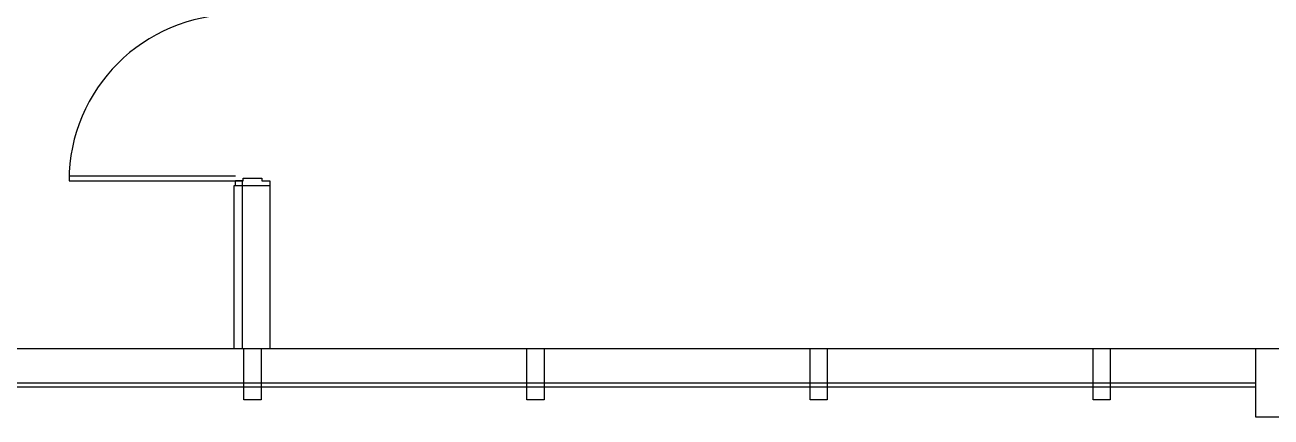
# Model space of a CAD drawing. Header units: millimetres. Extents: x 592430 to 684586, y -483905 to -416366.
# Drawn here: x 623406 to 630671, y -451459 to -449168 of the extents above; entities that cross this region are included whole.
import ezdxf

# ---------------------------------------------------------------- set-up
doc = ezdxf.new("R2010")
doc.units = ezdxf.units.MM
doc.header["$LTSCALE"] = 500
doc.layers.add('동물실', color=9, linetype='Continuous')

msp = doc.modelspace()

# ---------------------------------------------------------------- linework, layer by layer
at = {"layer": '동물실', "color": 251}
for p, q in [((623663.2, -450048.5), (624632.8, -450048.5)), ((623663.2, -450048.5), (624632.8, -450048.5)), ((624677.8, -450078.5), (624677.8, -450063.5)), ((624677.8, -450063.5), (624787.8, -450063.5)), ((624677.8, -450078.5), (624677.8, -450063.5)), ((624677.8, -450063.5), (624787.8, -450063.5)), ((624787.8, -450063.5), (624787.8, -450078.5)), ((624787.8, -450063.5), (624787.8, -450078.5)), ((623662.8, -450078.5), (624632.8, -450078.5)), ((623662.8, -450078.5), (624632.8, -450078.5)), ((624622.8, -450108.5), (624622.8, -451058.5)), ((624632.8, -450108.5), (624622.8, -450108.5)), ((624632.8, -450108.5), (624632.8, -450078.5)), ((624632.8, -450078.5), (624677.8, -450078.5)), ((624632.8, -450108.5), (624632.8, -450078.5)), ((624632.8, -450078.5), (624677.8, -450078.5)), ((624677.8, -450078.5), (624632.8, -450078.5)), ((624832.8, -450108.5), (624632.8, -450108.5)), ((624832.8, -450108.5), (624632.8, -450108.5)), ((624672.8, -450078.5), (624672.8, -451058.5)), ((624787.8, -450078.5), (624832.8, -450078.5)), ((624787.8, -450078.5), (624832.8, -450078.5)), ((624832.8, -450078.5), (624832.8, -450108.5)), ((624832.8, -450078.5), (624832.8, -450108.5)), ((624832.8, -450108.5), (624832.8, -451058.5)), ((608883.8, -451058.5), (630582.8, -451058.5)), ((609614.7, -451058.5), (630582.8, -451058.5)), ((624682.8, -451358.5), (624682.8, -451058.5)), ((624682.8, -451058.5), (624782.8, -451058.5)), ((624782.8, -451058.5), (624782.8, -451358.5)), ((626332.8, -451358.5), (626332.8, -451058.5)), ((626332.8, -451058.5), (626432.8, -451058.5)), ((626432.8, -451058.5), (626432.8, -451358.5)), ((627982.8, -451358.5), (627982.8, -451058.5)), ((627982.8, -451058.5), (628082.8, -451058.5)), ((628082.8, -451058.5), (628082.8, -451358.5)), ((629632.8, -451358.5), (629632.8, -451058.5)), ((629632.8, -451058.5), (629732.8, -451058.5)), ((629732.8, -451058.5), (629732.8, -451358.5)), ((630582.8, -451058.5), (630982.8, -451058.5)), ((630582.8, -451458.5), (630582.8, -451058.5)), ((608883.8, -451258.5), (630582.8, -451258.5)), ((608883.8, -451282.5), (630582.8, -451282.5)), ((609614.7, -451258.5), (630582.8, -451258.5)), ((609614.7, -451282.5), (630582.8, -451282.5)), ((624782.8, -451358.5), (624682.8, -451358.5)), ((626432.8, -451358.5), (626332.8, -451358.5)), ((628082.8, -451358.5), (627982.8, -451358.5)), ((629732.8, -451358.5), (629632.8, -451358.5)), ((630982.8, -451458.5), (630582.8, -451458.5))]:
    msp.add_line(p, q, dxfattribs=at)
msp.add_arc((624632.8, -450078.5), 970, 90.00001, 180, dxfattribs=at)
msp.add_arc((624632.8, -450078.5), 970, 90.00001, 180, dxfattribs=at)

doc.saveas('drawing.dxf')
